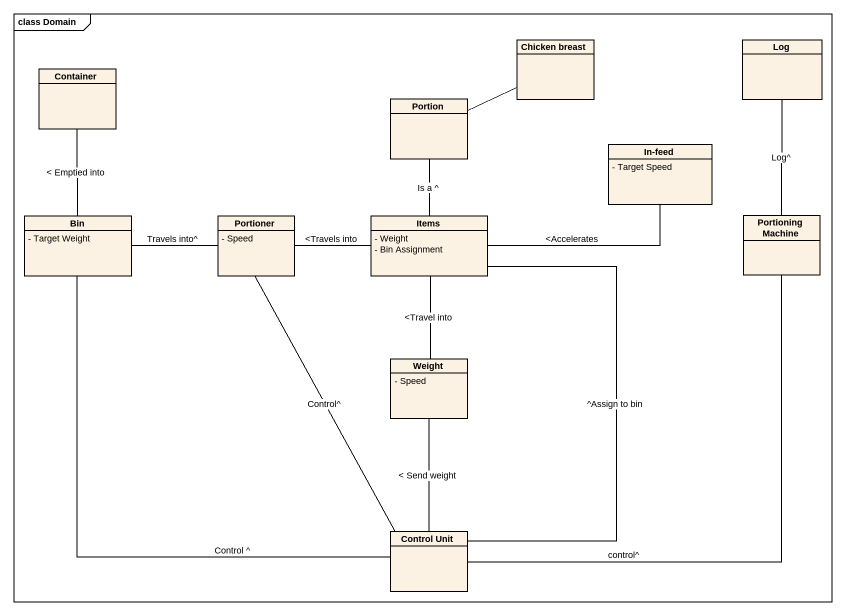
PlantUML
@startuml
mainframe class Domain
hide circle
hide empty members
skinparam classAttributeIconSize 0
class "Chicken breast" as Chicken_breast
class Log
class Container
class Portion
class "In-feed" as In_feed {
  - Target Speed
}
class Bin {
  - Target Weight
}
class Portioner {
  - Speed
}
class Items {
  - Weight
  - Bin Assignment
}
class "Portioning Machine" as Portioning_Machine
class Weight {
  - Speed
}
class "Control Unit" as Control_Unit
Chicken_breast -left- Portion
Portion -- Items : Is a ^
In_feed -left- Items : <Accelerates
Bin -up- Container : < Emptied into
Portioner -left- Bin : Travels into^
Items -left- Portioner : <Travels into
Items -- Weight : <Travel into
Portioning_Machine -up- Log : Log^
Control_Unit -up- Bin : Control ^
Control_Unit -up- Portioner : Control^
Control_Unit -up- Items : ^Assign to bin
Control_Unit -up- Portioning_Machine : control^
Control_Unit -up- Weight : < Send weight
@enduml
